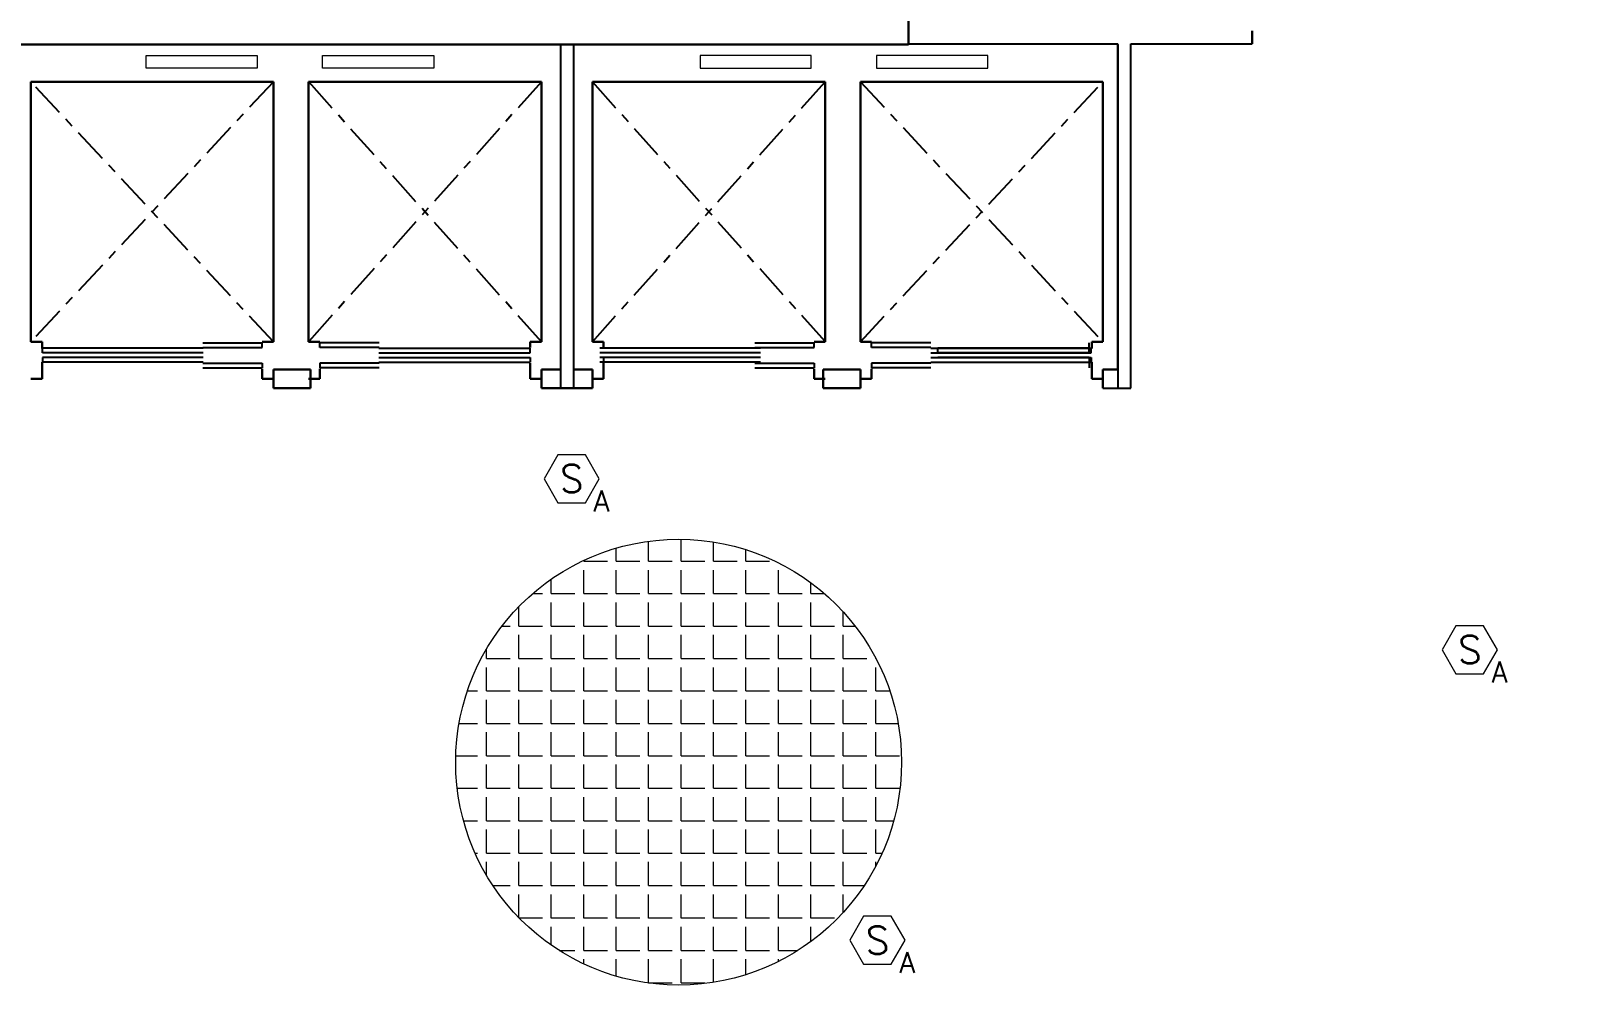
# Model space of a CAD drawing. Extents: x -15 to 256, y 0 to 403.
# Drawn here: x 27.23 to 43.88, y 338.4 to 348.67 of the extents above; entities that cross this region are included whole.
import ezdxf
from ezdxf.enums import TextEntityAlignment as Align

# ---------------------------------------------------------------- set-up
doc = ezdxf.new("R2010")
doc.units = 0
doc.header["$LTSCALE"] = 0.15
doc.linetypes.add('CENTERX2', pattern=[4, 2.5, -0.5, 0.5, -0.5])
doc.layers.get('0').update_dxf_attribs({"color": 252})
for name, color, linetype in [('0 sockets', 252, 'Continuous'), ('d1', 252, 'Continuous'), ('grocol', 252, 'Continuous'), ('WINDOW', 252, 'Continuous')]:
    doc.layers.add(name, color=color, linetype=linetype)
for name, color, linetype, lineweight in [('anal', 252, 'Continuous', 20), ('elev', 252, 'Continuous', 9), ('T-FIRE-B', 4, 'Continuous', 0), ('T-TEXT', 2, 'Continuous', 0), ('wall', 252, 'Continuous', 30)]:
    doc.layers.add(name, color=color, linetype=linetype, lineweight=lineweight)
doc.styles.add('ROMANS', font='ROMANS.shx', dxfattribs={"width": 0.8})

# ---------------------------------------------------------------- blocks, each defined once
blk = doc.blocks.new('ARCH')
at = {"layer": 'elev'}
h = blk.add_hatch(dxfattribs=at)
h.set_pattern_fill('ANGLE', color=256, scale=0.05, style=0)
h.set_pattern_definition([(0, (0, 0), (0, 0.34925), [0.254, -0.09525]), (90, (0, 0), (-0.34925, 2e-17), [0.254, -0.09525])])
h.paths.add_polyline_path([(31.8, 340.8, 0.21525), (32.613, 339), (35.787, 339, 0.21525), (36.6, 340.8, 1)])
h.paths.add_polyline_path([(35.787, 339), (32.613, 339, 0.377964)])
at = {"layer": 'anal'}
blk.add_circle((34.2, 340.8), 2.4, dxfattribs=at)
at = {"layer": 'd1', "linetype": 'CENTERX2'}
for p, q in [((29.838, 348.125), (27.228, 345.326)), ((29.838, 345.326), (27.228, 348.125)), ((32.723, 345.326), (30.216, 348.125)), ((32.723, 348.125), (30.216, 345.326)), ((33.272, 348.125), (35.779, 345.326)), ((33.272, 345.326), (35.779, 348.125)), ((36.157, 345.326), (38.767, 348.125)), ((36.157, 348.125), (38.767, 345.326))]:
    blk.add_line(p, q, dxfattribs=at)
at = {"layer": 'd1', "ltscale": 0.5}
for p, q in [((29.078, 345.316), (29.718, 345.316)), ((29.078, 345.266), (29.718, 345.266)), ((29.718, 345.266), (29.718, 345.316)), ((30.336, 345.266), (30.336, 345.316)), ((30.976, 345.316), (30.336, 345.316)), ((30.976, 345.266), (30.336, 345.266)), ((35.019, 345.316), (35.659, 345.316)), ((35.019, 345.266), (35.659, 345.266)), ((35.659, 345.266), (35.659, 345.316)), ((36.917, 345.316), (36.277, 345.316)), ((36.277, 345.266), (36.277, 345.316)), ((36.917, 345.266), (36.277, 345.266)), ((38.619, 345.266), (38.619, 345.316)), ((27.352, 345.206), (27.352, 345.256)), ((29.08, 345.256), (27.352, 345.256)), ((29.08, 345.206), (27.352, 345.206)), ((27.352, 345.156), (27.352, 345.106)), ((29.08, 345.156), (27.352, 345.156)), ((29.08, 345.106), (27.352, 345.106)), ((29.021, 345.106), (27.392, 345.106)), ((29.078, 345.096), (29.718, 345.096)), ((29.718, 345.096), (29.718, 345.046)), ((30.336, 345.096), (30.336, 345.046)), ((30.976, 345.096), (30.336, 345.096)), ((30.974, 345.256), (32.603, 345.256)), ((30.974, 345.206), (32.603, 345.206)), ((30.974, 345.156), (32.603, 345.156)), ((30.974, 345.106), (32.603, 345.106)), ((32.603, 345.206), (32.603, 345.256)), ((32.603, 345.156), (32.603, 345.106)), ((35.08, 345.256), (33.352, 345.256)), ((35.08, 345.206), (33.352, 345.206)), ((35.08, 345.156), (33.352, 345.156)), ((35.08, 345.106), (33.352, 345.106)), ((33.392, 345.156), (33.392, 345.106)), ((35.021, 345.106), (33.392, 345.106)), ((35.019, 345.096), (35.659, 345.096)), ((35.659, 345.096), (35.659, 345.046)), ((36.917, 345.096), (36.277, 345.096)), ((36.277, 345.096), (36.277, 345.046)), ((36.915, 345.256), (38.643, 345.256)), ((36.915, 345.206), (38.643, 345.206)), ((36.915, 345.156), (38.643, 345.156)), ((36.915, 345.106), (38.643, 345.106)), ((36.992, 345.206), (36.992, 345.256)), ((38.621, 345.256), (36.992, 345.256)), ((38.621, 345.206), (36.992, 345.206)), ((38.621, 345.156), (36.992, 345.156)), ((38.619, 345.096), (38.619, 345.046)), ((38.621, 345.206), (38.621, 345.256)), ((38.621, 345.156), (38.621, 345.106)), ((38.643, 345.206), (38.643, 345.256)), ((38.643, 345.156), (38.643, 345.106)), ((29.078, 345.046), (29.718, 345.046)), ((30.976, 345.046), (30.336, 345.046)), ((35.019, 345.046), (35.659, 345.046)), ((36.917, 345.046), (36.277, 345.046))]:
    blk.add_line(p, q, dxfattribs=at)
at = {"layer": 'elev'}
for p, q in [((28.467, 348.272), (28.467, 348.408)), ((28.467, 348.408), (29.664, 348.408)), ((29.664, 348.272), (28.467, 348.272)), ((29.664, 348.408), (29.664, 348.272)), ((30.367, 348.408), (31.564, 348.408)), ((30.367, 348.272), (30.367, 348.408)), ((31.564, 348.272), (30.367, 348.272)), ((31.564, 348.408), (31.564, 348.272)), ((35.628, 348.408), (34.431, 348.408)), ((34.431, 348.408), (34.431, 348.272)), ((34.431, 348.272), (35.628, 348.272)), ((35.628, 348.272), (35.628, 348.408)), ((37.528, 348.408), (36.331, 348.408)), ((36.331, 348.408), (36.331, 348.272)), ((36.331, 348.272), (37.528, 348.272)), ((37.528, 348.272), (37.528, 348.408))]:
    blk.add_line(p, q, dxfattribs=at)
at = {"layer": 'grocol', "ltscale": 0.5}
for p, q in [((40.374, 348.532), (40.374, 348.673)), ((40.374, 348.673), (40.374, 348.532)), ((32.927, 348.525), (32.927, 344.826)), ((32.927, 348.525), (32.927, 344.826)), ((33.068, 348.525), (33.068, 344.826)), ((33.068, 348.525), (33.068, 344.826)), ((36.675, 348.532), (38.927, 348.532)), ((38.927, 345.026), (38.927, 348.532)), ((38.927, 348.525), (38.927, 344.826)), ((39.068, 344.826), (39.068, 348.532)), ((39.068, 348.532), (40.374, 348.532)), ((32.927, 344.826), (33.068, 344.826)), ((33.068, 344.826), (32.927, 344.826)), ((38.927, 344.826), (39.068, 344.826))]:
    blk.add_line(p, q, dxfattribs=at)
at = {"layer": 'wall'}
for p, q in [((36.675, 358.125), (36.675, 348.525)), ((36.527, 348.525), (27.073, 348.525)), ((36.675, 348.525), (27.075, 348.525)), ((27.228, 345.326), (27.228, 348.125)), ((27.228, 348.125), (29.838, 348.125)), ((29.838, 348.125), (29.838, 345.326)), ((32.723, 348.125), (30.216, 348.125)), ((30.216, 348.125), (30.216, 345.326)), ((32.723, 345.326), (32.723, 348.125)), ((33.272, 345.326), (33.272, 348.125)), ((33.272, 348.125), (35.779, 348.125)), ((35.779, 348.125), (35.779, 345.326)), ((36.157, 348.125), (36.157, 345.326)), ((38.767, 348.125), (36.157, 348.125)), ((38.767, 345.326), (38.767, 348.125)), ((27.228, 345.326), (27.348, 345.326)), ((27.348, 345.266), (27.348, 345.326)), ((27.348, 345.326), (27.348, 345.255)), ((29.718, 345.326), (29.838, 345.326)), ((30.336, 345.326), (30.216, 345.326)), ((32.723, 345.326), (32.603, 345.326)), ((32.603, 345.266), (32.603, 345.326)), ((33.272, 345.326), (33.392, 345.326)), ((33.392, 345.266), (33.392, 345.326)), ((35.659, 345.326), (35.779, 345.326)), ((36.277, 345.326), (36.157, 345.326)), ((38.767, 345.326), (38.647, 345.326)), ((38.647, 345.326), (38.647, 345.255)), ((38.647, 345.266), (38.647, 345.326)), ((27.348, 345.106), (27.348, 344.926)), ((32.603, 345.096), (32.603, 344.926)), ((33.392, 345.096), (33.392, 344.926)), ((38.647, 345.106), (38.647, 344.926)), ((29.718, 345.036), (29.718, 344.926)), ((29.838, 345.026), (29.838, 344.826)), ((30.238, 345.026), (29.838, 345.026)), ((30.238, 345.026), (30.238, 344.826)), ((30.336, 345.036), (30.336, 344.926)), ((32.723, 345.026), (32.723, 344.826)), ((32.927, 345.026), (32.723, 345.026)), ((33.068, 345.026), (33.272, 345.026)), ((33.272, 345.026), (33.272, 344.826)), ((35.659, 345.036), (35.659, 344.926)), ((35.757, 345.026), (36.157, 345.026)), ((35.757, 345.026), (35.757, 344.826)), ((36.157, 345.026), (36.157, 344.826)), ((36.277, 345.036), (36.277, 344.926)), ((38.767, 345.026), (38.927, 345.026)), ((38.767, 345.026), (38.767, 344.826)), ((27.348, 344.926), (27.228, 344.926)), ((29.718, 344.926), (29.838, 344.926)), ((30.238, 344.826), (29.838, 344.826)), ((30.336, 344.926), (30.216, 344.926)), ((32.603, 344.926), (32.723, 344.926)), ((32.927, 344.826), (32.723, 344.826)), ((33.068, 344.826), (33.272, 344.826)), ((33.392, 344.926), (33.272, 344.926)), ((35.659, 344.926), (35.779, 344.926)), ((35.757, 344.826), (36.157, 344.826)), ((36.277, 344.926), (36.157, 344.926)), ((38.647, 344.926), (38.767, 344.926))]:
    blk.add_line(p, q, dxfattribs=at)
at = {"layer": 'WINDOW', "linetype": 'CENTERX2'}
blk.add_line((38.767, 344.826), (38.927, 344.826), dxfattribs=at)
blk = doc.blocks.new('dressable smoke detectore above false ceiling')
blk.add_lwpolyline([(200, 0), (100, 173), (-100, 173), (-200, 0), (-100, -173), (100, -173)], close=True)
at = {"layer": 'T-TEXT', "style": 'ROMANS'}
blk.add_attdef('S', text='', height=200, dxfattribs=at).set_placement((0, 0, 0), align=Align.MIDDLE)
blk.add_attdef('A', text='', height=150, dxfattribs=at).set_placement((215, -161), align=Align.MIDDLE_CENTER)

msp = doc.modelspace()

# ---------------------------------------------------------------- block references
at = {"layer": '0 sockets', "color": 3}
msp.add_blockref('ARCH', (0, 0), dxfattribs=at)
at = {"layer": 'T-FIRE-B', "xscale": 0.001487761816891826, "yscale": 0.001487761816891826, "zscale": 0.001487761816891826}
for p in [(33.049, 343.851), (42.717, 342.01), (36.34, 338.883)]:
    msp.add_blockref('dressable smoke detectore above false ceiling', p, dxfattribs=at).add_auto_attribs({'S': 'S', 'A': 'A'})

doc.saveas('drawing.dxf')
